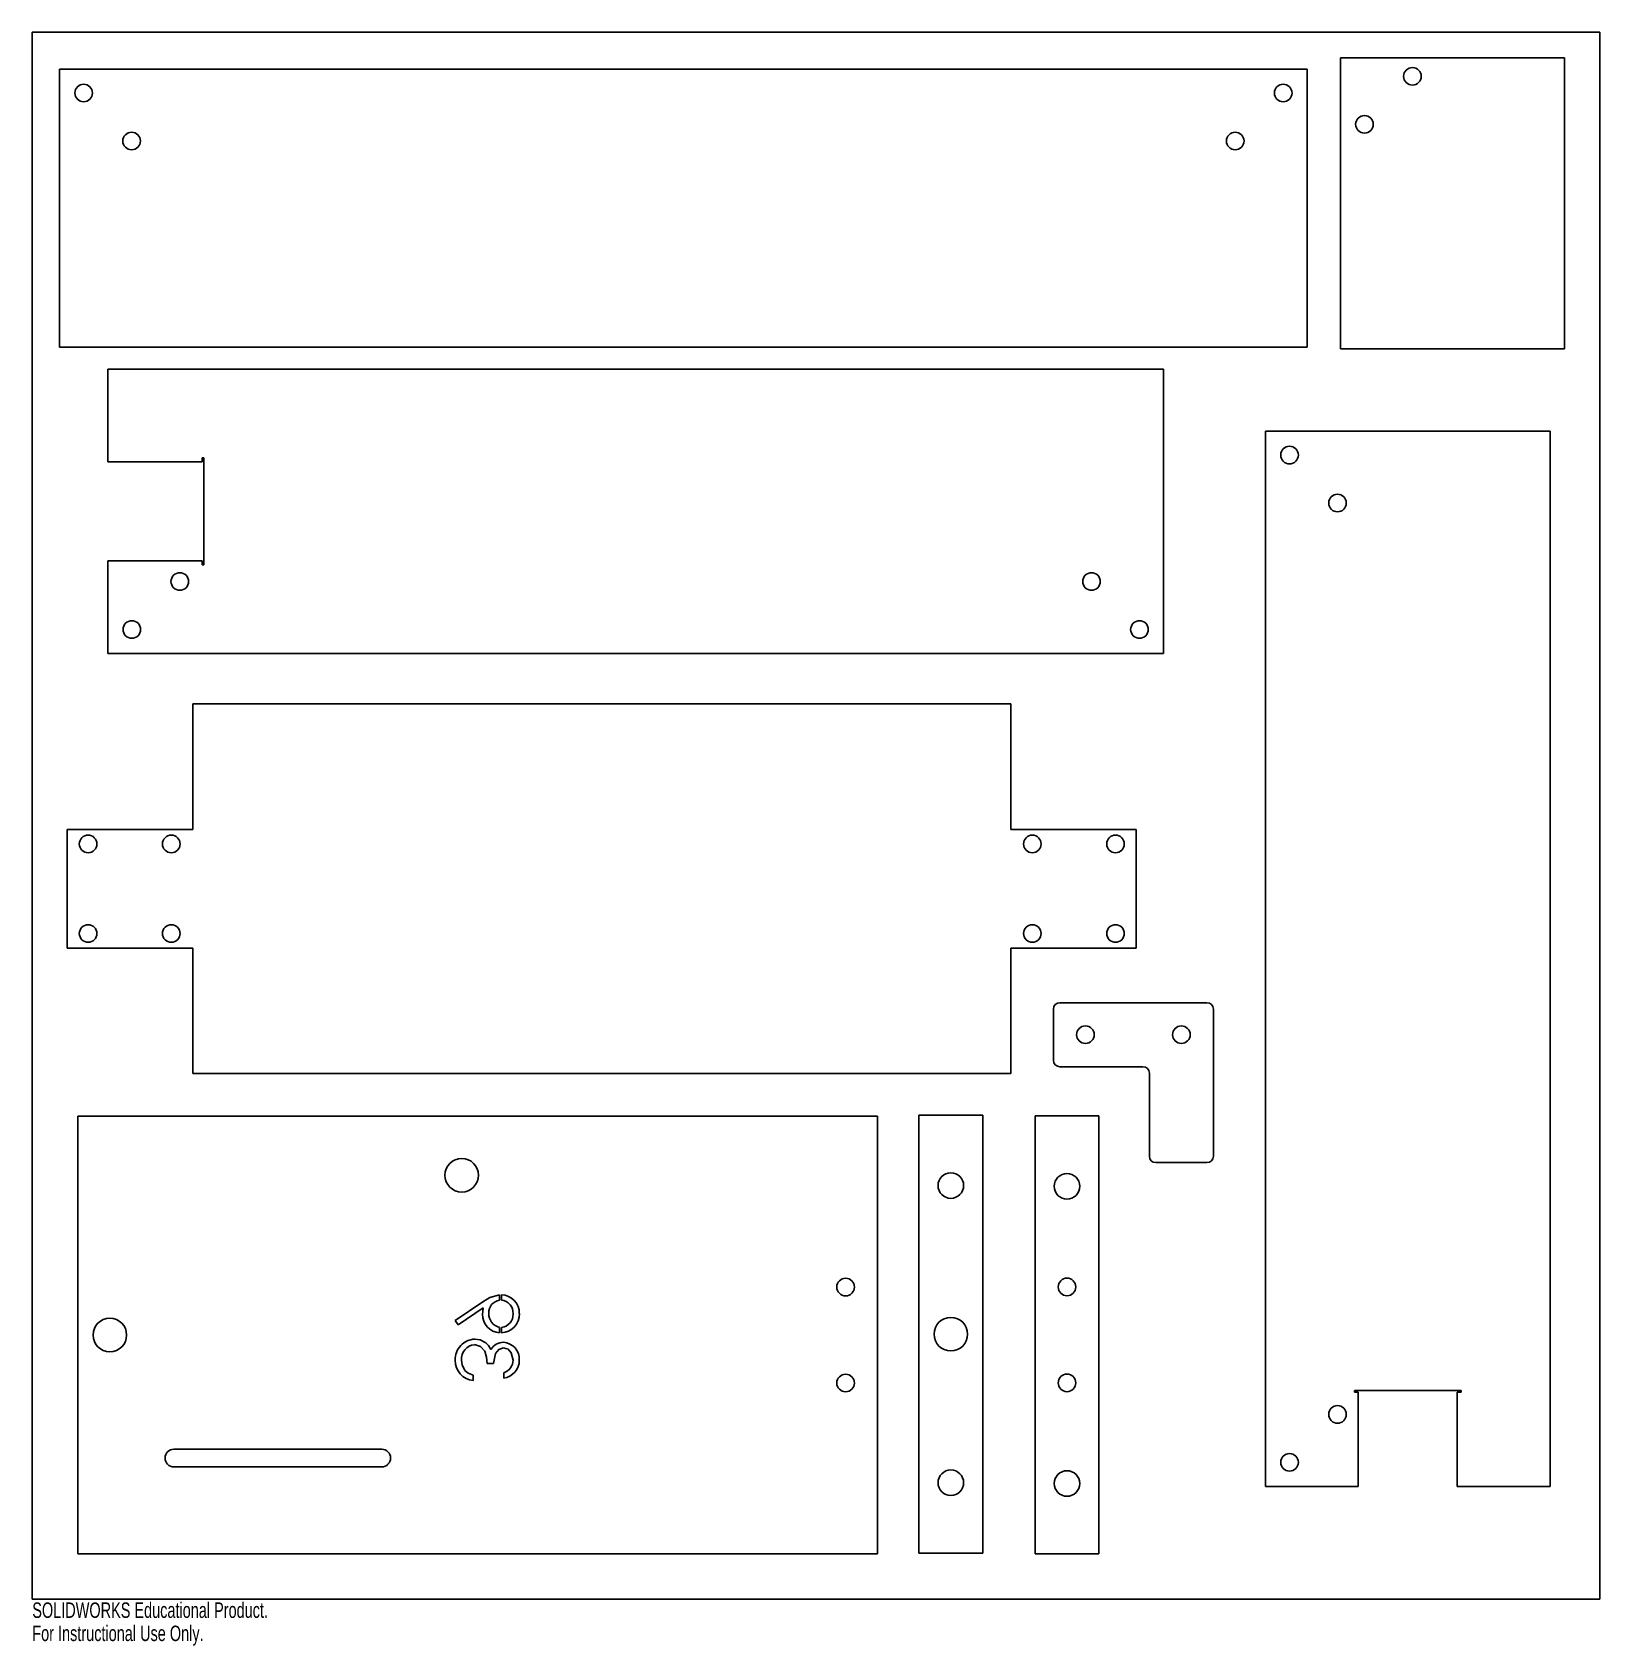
# Model space of a CAD drawing. Header units: millimetres. Extents: x -254 to 236, y -116 to 388.
import ezdxf

# ---------------------------------------------------------------- set-up
doc = ezdxf.new("R2010")
doc.units = ezdxf.units.MM
doc.styles.add('SLDTEXTSTYLE0', font='TXT', dxfattribs={"width": 0.7})

msp = doc.modelspace()

# ---------------------------------------------------------------- linework, layer by layer
at = {"color": 7, "linetype": 'Continuous'}
for p, q in [((-253.61, -101.76), (-253.61, 388.24)), ((-253.61, 388.24), (236.39, 388.24)), ((236.39, -101.76), (236.39, 388.24)), ((155.34, 380.23), (225.34, 380.23)), ((155.34, 289.29), (155.34, 380.23)), ((225.34, 289.29), (225.34, 380.23)), ((-245.06, 289.8), (-245.06, 376.74)), ((-245.06, 376.74), (144.94, 376.74)), ((144.94, 289.8), (144.94, 376.74)), ((-245.06, 289.8), (144.94, 289.8)), ((155.34, 289.29), (225.34, 289.29)), ((-230, 253.92), (-230, 282.92)), ((100, 282.92), (-230, 282.92)), ((100, 282.92), (100, 193.98)), ((131.92, 263.52), (131.92, -66.48)), ((131.92, 263.52), (220.86, 263.52)), ((220.86, 263.52), (220.86, -66.48)), ((-230, 253.92), (-200.5, 253.92)), ((-200.5, 255.16), (-200, 255.16)), ((-200.5, 253.92), (-200.5, 255.16)), ((-200, 255.16), (-200, 221.74)), ((-230, 222.98), (-230, 193.98)), ((-200.5, 222.98), (-230, 222.98)), ((-200.5, 222.98), (-200.5, 221.74)), ((-200.5, 221.74), (-200, 221.74)), ((100, 193.98), (-230, 193.98)), ((-203.43, 138.98), (-203.43, 178.21)), ((-203.43, 178.21), (52.29, 178.21)), ((52.29, 138.98), (52.29, 178.21)), ((-242.66, 101.86), (-242.66, 138.98)), ((-203.43, 138.98), (-242.66, 138.98)), ((52.29, 138.98), (91.52, 138.98)), ((91.52, 138.98), (91.52, 101.86)), ((-203.43, 101.86), (-242.66, 101.86)), ((-203.43, 101.86), (-203.43, 62.63)), ((52.29, 101.86), (91.52, 101.86)), ((52.29, 101.86), (52.29, 62.63)), ((65.61, 66.76), (65.61, 82.76)), ((67.61, 84.76), (113.61, 84.76)), ((115.61, 36.76), (115.61, 82.76)), ((52.29, 62.63), (-203.43, 62.63)), ((67.61, 64.76), (93.61, 64.76)), ((95.61, 36.76), (95.61, 62.76)), ((-239.36, -87.63), (-239.36, 49.31)), ((-239.36, 49.31), (10.64, 49.31)), ((10.64, -87.63), (10.64, 49.31)), ((23.54, 49.59), (43.54, 49.59)), ((23.54, -87.35), (23.54, 49.59)), ((43.54, -87.35), (43.54, 49.59)), ((59.85, 49.35), (79.85, 49.35)), ((59.85, -87.59), (59.85, 49.35)), ((79.85, -87.59), (79.85, 49.35)), ((97.61, 34.76), (113.61, 34.76)), ((-112.8, -8.73), (-121.38, -14.6)), ((-107.53, -8.27), (-107.53, -6.55)), ((-106.93, -6.55), (-106.93, -8.25)), ((-121.38, -14.6), (-120.43, -15.96)), ((-120.43, -15.96), (-112.69, -10.67)), ((-107.53, -18.49), (-107.53, -16.77)), ((-106.93, -16.79), (-106.93, -18.49)), ((-111.37, -28.03), (-109.41, -28.03)), ((-115.76, -33.4), (-115.76, -31.69)), ((-106.24, -30.96), (-106.24, -32.67)), ((159.69, -36.48), (193.1, -36.48)), ((159.69, -36.98), (159.69, -36.48)), ((160.92, -36.98), (159.69, -36.98)), ((160.92, -66.48), (160.92, -36.98)), ((191.86, -36.98), (191.86, -66.48)), ((191.86, -36.98), (193.1, -36.98)), ((193.1, -36.98), (193.1, -36.48)), ((-144.36, -54.88), (-209.36, -54.88)), ((-144.36, -60.38), (-209.36, -60.38)), ((160.92, -66.48), (131.92, -66.48)), ((191.86, -66.48), (220.86, -66.48)), ((-239.36, -87.63), (10.64, -87.63)), ((23.54, -87.35), (43.54, -87.35)), ((59.85, -87.59), (79.85, -87.59)), ((-253.61, -101.76), (236.39, -101.76))]:
    msp.add_line(p, q, dxfattribs=at)
at = {"color": 7, "linetype": 'Continuous', "flags": 128}
for points in [[(-107.53, -6.55), (-110.62, -7.43), (-112.8, -8.73)], [(-112.69, -10.67), (-112.8, -11.79), (-112.83, -12.67)], [(-115.4, -22.17), (-113.52, -22.73), (-112.17, -24.17), (-111.57, -26.05), (-111.37, -28.03)], [(-111.85, -21.6), (-113.65, -20.68), (-115.23, -20.46)], [(-110.22, -23.66), (-111, -22.4), (-111.85, -21.6)], [(-109.41, -28.03), (-108.76, -24.92), (-107.79, -23.66), (-106.3, -23.14)], [(-106.3, -23.14), (-104.88, -23.59), (-103.87, -24.7), (-103.31, -26.98)], [(-118.4, -30.2), (-119.25, -28.51), (-119.43, -27.02)], [(-115.76, -31.69), (-117.35, -31.05), (-118.4, -30.2)]]:
    msp.add_lwpolyline(points, dxfattribs=at)
at = {"color": 7, "linetype": 'Continuous'}
for centre, radius in [((177.84, 374.46), 2.75), ((-237.56, 369.24), 2.75), ((137.44, 369.24), 2.75), ((162.84, 359.46), 2.75), ((-222.56, 354.24), 2.75), ((122.44, 354.24), 2.75), ((139.42, 256.02), 2.75), ((154.42, 241.02), 2.75), ((-207.5, 216.48), 2.75), ((77.5, 216.48), 2.75), ((-222.5, 201.48), 2.75), ((92.5, 201.48), 2.75), ((-236.16, 134.42), 2.75), ((-210.16, 134.42), 2.75), ((59.02, 134.42), 2.75), ((85.02, 134.42), 2.75), ((-236.16, 106.42), 2.75), ((-210.16, 106.42), 2.75), ((59.02, 106.42), 2.75), ((85.02, 106.42), 2.75), ((75.61, 74.76), 2.75), ((105.61, 74.76), 2.75), ((-119.36, 30.81), 5.25), ((33.54, 27.59), 4), ((69.85, 27.35), 4), ((0.64, -4.16), 2.75), ((69.85, -4.12), 2.75), ((-229.36, -19.16), 5.25), ((33.54, -18.88), 5.25), ((0.64, -34.16), 2.75), ((69.85, -34.12), 2.75), ((154.42, -43.98), 2.75), ((139.42, -58.98), 2.75), ((33.54, -65.35), 4), ((69.85, -65.59), 4)]:
    msp.add_circle(centre, radius, dxfattribs=at)
for centre, radius, start, end in [((67.61, 82.76), 2, 90, 180), ((113.61, 82.76), 2, 0, 90), ((67.61, 66.76), 2, 180, 270), ((93.61, 62.76), 2, 0, 90), ((97.61, 36.76), 2, 180, 270), ((113.61, 36.76), 2, 270, 0), ((-107.04, -12.09), 3.85, 97.3292, 183.9635), ((-107.16, -12.35), 5.8, 359.0938, 87.7096), ((-107.38, -12.3), 4.08, 356.851, 83.6195), ((-107.18, -12.85), 5.65, 178.1676, 266.4585), ((-106.62, -12.6), 4.26, 176.6321, 257.6837), ((-107.24, -12.61), 5.89, 273.0629, 1.6819), ((-107.33, -12.78), 4.03, 275.7352, 3.5916), ((-115.07, -26.77), 6.32, 91.4681, 182.512), ((-115.07, -26.54), 4.38, 94.2837, 186.2746), ((-106.36, -25.9), 4.47, 89.2738, 149.8905), ((-106.62, -26.7), 5.27, 356.7288, 86.5822), ((-115.13, -27.18), 6.25, 178.7913, 264.1674), ((-107.38, -27.05), 4.07, 286.2175, 1.1035), ((-107.1, -26.99), 5.74, 278.5873, 359.9314), ((-209.36, -57.63), 2.75, 90, 270), ((-144.36, -57.63), 2.75, 270, 90)]:
    msp.add_arc(centre, radius, start, end, dxfattribs=at)

# ---------------------------------------------------------------- texts
at = {"color": 7, "linetype": 'Continuous', "char_height": 4.8336, "attachment_point": 1, "style": 'SLDTEXTSTYLE0'}
for s, insert in [('SOLIDWORKS Educational Product.', (-253.61, -102.78)), ('For Instructional Use Only.', (-253.61, -110.03))]:
    msp.add_mtext(s, dxfattribs=dict(at, insert=insert))

doc.saveas('drawing.dxf')
